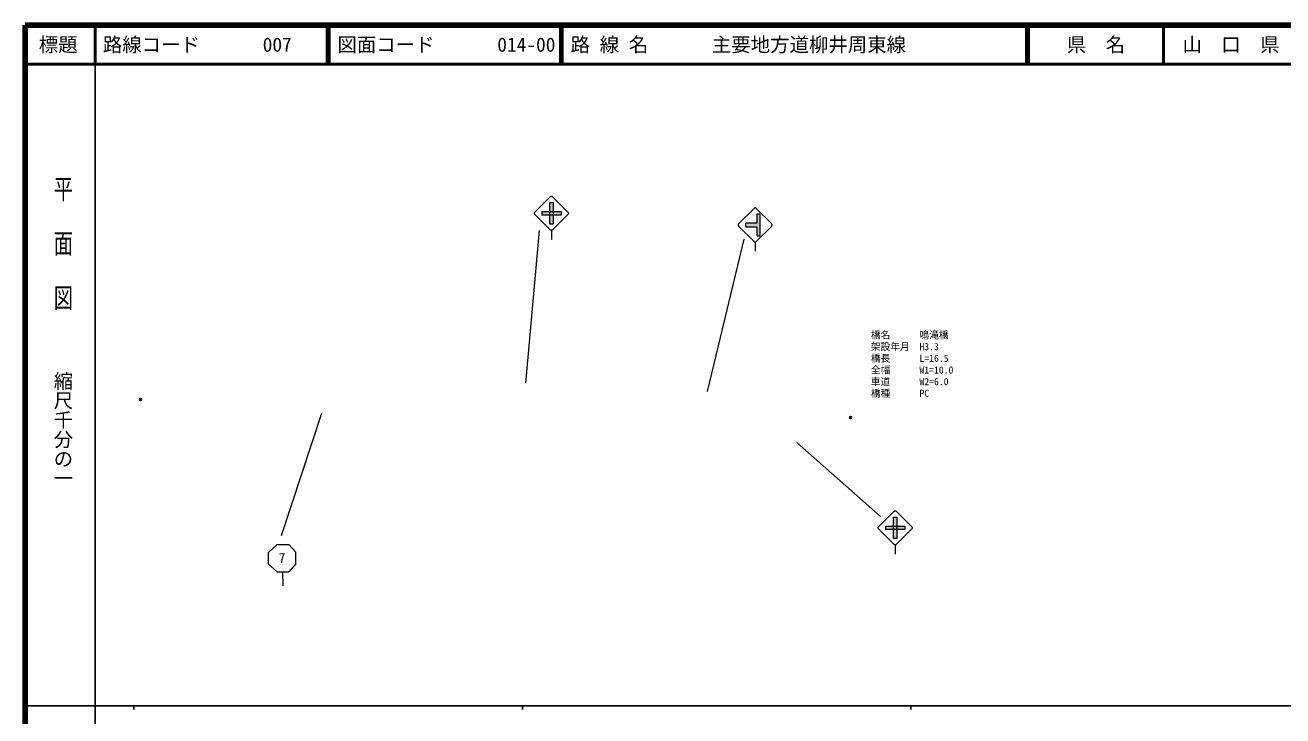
# Model space of a CAD drawing. Units: millimetres on the paper, with parts at other scales. Extents: x 40 to 680, y 20 to 380.
# Drawn here: x 40 to 363.7, y 202.4 to 380 of the extents above; entities that cross this region are included whole.
import ezdxf
from ezdxf.enums import TextEntityAlignment as Align

# ---------------------------------------------------------------- set-up
doc = ezdxf.new("R2010")
doc.units = ezdxf.units.MM
doc.header["$PDMODE"] = 32
doc.header["$PDSIZE"] = 0.5
for name, color, linetype in [('M-OTRS', 6, 'Continuous'), ('M-STR-HTXT', 7, 'Continuous'), ('M-TTL-TXT', 7, 'Continuous')]:
    doc.layers.add(name, color=color, linetype=linetype)
for name, color, linetype, lineweight in [('M-STR-STRC', 7, 'Continuous', 13), ('M-TTL', 2, 'Continuous', 140), ('M-TTL-BAND', 7, 'Continuous', 25), ('M-TTL-LINE', 7, 'Continuous', 50)]:
    doc.layers.add(name, color=color, linetype=linetype, lineweight=lineweight)
doc.styles.add('@ＭＳ ゴシック', font='')
doc.styles.add('ＭＳ ゴシック', font='')
doc.styles.get('@ＭＳ ゴシック').set_extended_font_data('@MS Gothic')
doc.styles.get('ＭＳ ゴシック').set_extended_font_data('MS Gothic')

msp = doc.modelspace()

# ---------------------------------------------------------------- hatches: boundary and pattern name
at = {"layer": 'M-STR-STRC'}
for points in [[(175.019, 334.384), (175.02, 328.869), (175.9, 328.869), (175.899, 334.385)], [(172.966, 332.066), (177.954, 332.067), (177.954, 331.188), (172.966, 331.187)], [(229.055, 325.868), (229.167, 325.939), (229.179, 331.26), (228.423, 331.383), (228.307, 331.3), (228.3, 329.065), (225.457, 329.055), (225.384, 328.945), (225.384, 328.309), (225.506, 328.187), (228.3, 328.186), (228.299, 325.99)], [(263.506, 253.505), (263.508, 247.989), (264.388, 247.99), (264.386, 253.505)], [(261.453, 251.186), (266.441, 251.187), (266.441, 250.308), (261.453, 250.307)]]:
    msp.add_hatch(color=256, dxfattribs=at).paths.add_polyline_path(points)

# ---------------------------------------------------------------- linework, layer by layer
at = {"layer": 'M-OTRS'}
for p in [(69.692, 283.74), (252.457, 279.119)]:
    msp.add_point(p, dxfattribs=at)
at = {"layer": 'M-STR-STRC'}
for p, q in [((171.179, 331.907), (175.159, 335.889)), ((175.019, 334.384), (175.899, 334.385)), ((175.02, 328.869), (175.019, 334.384)), ((175.159, 335.889), (175.221, 335.941)), ((175.221, 335.941), (175.292, 335.98)), ((175.292, 335.98), (175.339, 335.997)), ((175.339, 335.997), (175.419, 336.01)), ((175.419, 336.01), (175.5, 336.006)), ((175.5, 336.006), (175.541, 335.997)), ((175.541, 335.997), (175.615, 335.968)), ((175.615, 335.968), (175.683, 335.923)), ((175.683, 335.923), (175.721, 335.889)), ((175.721, 335.889), (179.703, 331.908)), ((175.899, 334.385), (175.9, 332.066)), ((171.057, 331.605), (171.062, 331.686)), ((171.071, 331.525), (171.057, 331.605)), ((171.062, 331.686), (171.071, 331.727)), ((171.071, 331.727), (171.1, 331.801)), ((171.087, 331.478), (171.071, 331.525)), ((171.127, 331.407), (171.087, 331.478)), ((171.1, 331.801), (171.145, 331.869)), ((171.179, 331.345), (171.127, 331.407)), ((171.145, 331.869), (171.179, 331.907)), ((175.161, 327.364), (171.179, 331.345)), ((172.966, 332.066), (175.46, 332.066)), ((172.966, 332.066), (172.966, 331.187)), ((175.46, 331.188), (172.966, 331.187)), ((175.46, 332.066), (177.954, 332.067)), ((177.954, 331.188), (175.46, 331.188)), ((179.703, 331.347), (175.723, 327.364)), ((175.9, 332.066), (175.9, 328.869)), ((177.954, 332.067), (177.954, 331.188)), ((179.703, 331.908), (179.755, 331.847)), ((179.737, 331.384), (179.703, 331.347)), ((179.782, 331.453), (179.737, 331.384)), ((179.755, 331.847), (179.795, 331.776)), ((179.811, 331.527), (179.782, 331.453)), ((179.795, 331.776), (179.811, 331.729)), ((179.811, 331.729), (179.825, 331.649)), ((179.82, 331.568), (179.811, 331.527)), ((179.825, 331.649), (179.82, 331.568)), ((227.617, 332.888), (223.634, 328.907)), ((227.654, 332.922), (227.617, 332.888)), ((227.723, 332.966), (227.654, 332.922)), ((227.797, 332.996), (227.723, 332.966)), ((227.838, 333.005), (227.797, 332.996)), ((227.919, 333.009), (227.838, 333.005)), ((227.998, 332.996), (227.919, 333.009)), ((228.046, 332.979), (227.998, 332.996)), ((228.117, 332.94), (228.046, 332.979)), ((228.178, 332.888), (228.117, 332.94)), ((232.159, 328.905), (228.178, 332.888)), ((228.301, 331.275), (228.3, 331.262)), ((228.3, 331.261), (228.3, 329.065)), ((228.303, 331.288), (228.301, 331.275)), ((228.307, 331.3), (228.303, 331.288)), ((228.311, 331.312), (228.307, 331.3)), ((228.317, 331.323), (228.311, 331.312)), ((228.324, 331.333), (228.317, 331.323)), ((228.332, 331.343), (228.324, 331.333)), ((228.341, 331.352), (228.332, 331.343)), ((228.351, 331.36), (228.341, 331.352)), ((228.362, 331.367), (228.351, 331.36)), ((228.373, 331.373), (228.362, 331.367)), ((228.385, 331.377), (228.373, 331.373)), ((228.397, 331.38), (228.385, 331.377)), ((228.41, 331.382), (228.397, 331.38)), ((228.423, 331.383), (228.41, 331.382)), ((228.74, 331.383), (228.423, 331.383)), ((229.056, 331.383), (228.74, 331.383)), ((229.071, 331.382), (229.058, 331.383)), ((229.083, 331.38), (229.071, 331.382)), ((229.095, 331.376), (229.083, 331.38)), ((229.107, 331.372), (229.095, 331.376)), ((229.119, 331.366), (229.107, 331.372)), ((229.129, 331.359), (229.119, 331.366)), ((229.139, 331.351), (229.129, 331.359)), ((229.148, 331.342), (229.139, 331.351)), ((229.156, 331.332), (229.148, 331.342)), ((229.163, 331.321), (229.156, 331.332)), ((229.168, 331.31), (229.163, 331.321)), ((229.173, 331.298), (229.168, 331.31)), ((229.176, 331.286), (229.173, 331.298)), ((229.178, 331.273), (229.176, 331.286)), ((229.179, 331.26), (229.178, 331.273)), ((229.178, 325.99), (229.179, 331.26)), ((168.901, 287.976), (172.408, 327.21)), ((175.9, 328.869), (175.02, 328.869)), ((175.199, 327.33), (175.161, 327.364)), ((175.267, 327.286), (175.199, 327.33)), ((175.341, 327.256), (175.267, 327.286)), ((175.382, 327.247), (175.341, 327.256)), ((175.463, 327.243), (175.382, 327.247)), ((175.461, 327.238), (175.461, 324.869)), ((175.543, 327.256), (175.463, 327.243)), ((175.59, 327.273), (175.543, 327.256)), ((175.661, 327.312), (175.59, 327.273)), ((175.723, 327.364), (175.661, 327.312)), ((223.526, 328.727), (223.513, 328.648)), ((223.513, 328.648), (223.517, 328.567)), ((223.517, 328.567), (223.526, 328.526)), ((223.543, 328.775), (223.526, 328.727)), ((223.526, 328.526), (223.556, 328.452)), ((223.582, 328.846), (223.543, 328.775)), ((223.556, 328.452), (223.6, 328.383)), ((223.634, 328.907), (223.582, 328.846)), ((223.6, 328.383), (223.634, 328.346)), ((223.634, 328.346), (227.615, 324.363)), ((225.385, 328.957), (225.384, 328.945)), ((225.384, 328.943), (225.384, 328.309)), ((225.384, 328.309), (225.384, 328.297)), ((225.384, 328.297), (225.386, 328.284)), ((225.387, 328.97), (225.385, 328.957)), ((225.386, 328.284), (225.39, 328.272)), ((225.39, 328.982), (225.387, 328.97)), ((225.395, 328.994), (225.39, 328.982)), ((225.39, 328.272), (225.394, 328.26)), ((225.394, 328.26), (225.4, 328.249)), ((225.401, 329.005), (225.395, 328.994)), ((225.4, 328.249), (225.407, 328.238)), ((225.408, 329.016), (225.401, 329.005)), ((225.407, 328.238), (225.415, 328.228)), ((225.416, 329.025), (225.408, 329.016)), ((225.415, 328.228), (225.424, 328.219)), ((225.425, 329.034), (225.416, 329.025)), ((225.424, 328.219), (225.433, 328.211)), ((225.435, 329.042), (225.425, 329.034)), ((225.433, 328.211), (225.444, 328.204)), ((225.446, 329.049), (225.435, 329.042)), ((225.444, 328.204), (225.455, 328.198)), ((225.457, 329.055), (225.446, 329.049)), ((225.455, 328.198), (225.467, 328.193)), ((225.469, 329.059), (225.457, 329.055)), ((225.467, 328.193), (225.479, 328.19)), ((225.481, 329.063), (225.469, 329.059)), ((225.479, 328.19), (225.492, 328.188)), ((225.494, 329.065), (225.481, 329.063)), ((225.492, 328.188), (225.504, 328.187)), ((225.506, 329.065), (225.494, 329.065)), ((228.3, 329.065), (225.506, 329.065)), ((225.506, 328.187), (228.3, 328.186)), ((228.177, 324.363), (232.159, 328.344)), ((228.3, 328.186), (228.299, 325.99)), ((232.193, 328.868), (232.159, 328.905)), ((232.159, 328.344), (232.211, 328.405)), ((232.238, 328.799), (232.193, 328.868)), ((232.211, 328.405), (232.25, 328.477)), ((232.267, 328.725), (232.238, 328.799)), ((232.25, 328.477), (232.267, 328.524)), ((232.276, 328.685), (232.267, 328.725)), ((232.267, 328.524), (232.28, 328.604)), ((232.28, 328.604), (232.276, 328.685)), ((215.643, 285.784), (225.068, 325.018)), ((227.615, 324.363), (227.677, 324.311)), ((227.677, 324.311), (227.748, 324.272)), ((227.748, 324.272), (227.795, 324.255)), ((227.795, 324.255), (227.875, 324.242)), ((227.875, 324.242), (227.956, 324.246)), ((227.877, 324.236), (227.876, 321.867)), ((227.956, 324.246), (227.997, 324.255)), ((227.997, 324.255), (228.07, 324.285)), ((228.07, 324.285), (228.139, 324.329)), ((228.139, 324.329), (228.177, 324.363)), ((228.299, 325.99), (228.3, 325.978)), ((228.3, 325.978), (228.302, 325.965)), ((228.302, 325.965), (228.305, 325.953)), ((228.305, 325.953), (228.31, 325.941)), ((228.31, 325.941), (228.315, 325.93)), ((228.315, 325.93), (228.322, 325.919)), ((228.322, 325.919), (228.33, 325.909)), ((228.33, 325.909), (228.339, 325.9)), ((228.339, 325.9), (228.349, 325.892)), ((228.349, 325.892), (228.359, 325.885)), ((228.359, 325.885), (228.371, 325.879)), ((228.371, 325.879), (228.382, 325.874)), ((228.382, 325.874), (228.395, 325.871)), ((228.395, 325.871), (228.407, 325.869)), ((228.407, 325.869), (228.42, 325.868)), ((228.422, 325.868), (229.055, 325.868)), ((229.055, 325.868), (229.068, 325.868)), ((229.068, 325.868), (229.08, 325.87)), ((229.08, 325.87), (229.093, 325.874)), ((229.093, 325.874), (229.105, 325.878)), ((229.105, 325.878), (229.116, 325.884)), ((229.116, 325.884), (229.127, 325.891)), ((229.127, 325.891), (229.137, 325.899)), ((229.137, 325.899), (229.146, 325.907)), ((229.146, 325.907), (229.154, 325.917)), ((229.154, 325.917), (229.161, 325.928)), ((229.161, 325.928), (229.167, 325.939)), ((229.167, 325.939), (229.171, 325.951)), ((229.171, 325.951), (229.175, 325.963)), ((229.175, 325.963), (229.177, 325.976)), ((229.177, 325.976), (229.178, 325.988)), ((105.947, 248.772), (116.357, 280.212)), ((238.658, 272.721), (260.138, 253.652)), ((259.666, 251.027), (263.646, 255.009)), ((263.508, 247.989), (263.506, 253.505)), ((263.506, 253.505), (264.386, 253.505)), ((263.646, 255.009), (263.708, 255.061)), ((263.708, 255.061), (263.779, 255.101)), ((263.779, 255.101), (263.826, 255.117)), ((263.826, 255.117), (263.906, 255.131)), ((263.906, 255.131), (263.987, 255.126)), ((263.987, 255.126), (264.028, 255.117)), ((264.028, 255.117), (264.102, 255.088)), ((264.102, 255.088), (264.171, 255.043)), ((264.171, 255.043), (264.208, 255.009)), ((264.208, 255.009), (268.19, 251.029)), ((264.386, 253.505), (264.387, 251.186)), ((259.545, 250.725), (259.549, 250.806)), ((259.558, 250.645), (259.545, 250.725)), ((259.549, 250.806), (259.558, 250.847)), ((259.558, 250.847), (259.587, 250.921)), ((259.575, 250.598), (259.558, 250.645)), ((259.614, 250.527), (259.575, 250.598)), ((259.587, 250.921), (259.632, 250.99)), ((259.666, 250.465), (259.614, 250.527)), ((259.632, 250.99), (259.666, 251.027)), ((263.648, 246.485), (259.666, 250.465)), ((261.453, 251.186), (263.947, 251.186)), ((261.453, 251.186), (261.453, 250.307)), ((263.947, 250.308), (261.453, 250.307)), ((263.947, 251.186), (266.441, 251.187)), ((266.441, 250.308), (263.947, 250.308)), ((268.191, 250.467), (264.21, 246.485)), ((264.387, 251.186), (264.388, 247.99)), ((266.441, 251.187), (266.441, 250.308)), ((268.19, 251.029), (268.243, 250.967)), ((268.225, 250.505), (268.191, 250.467)), ((268.269, 250.573), (268.225, 250.505)), ((268.243, 250.967), (268.282, 250.896)), ((268.298, 250.647), (268.269, 250.573)), ((268.282, 250.896), (268.298, 250.849)), ((268.298, 250.849), (268.312, 250.769)), ((268.307, 250.688), (268.298, 250.647)), ((268.312, 250.769), (268.307, 250.688)), ((102.653, 244.443), (104.836, 246.451)), ((104.836, 246.451), (107.836, 246.461)), ((107.836, 246.461), (109.651, 244.467)), ((264.388, 247.99), (263.508, 247.989)), ((263.686, 246.451), (263.648, 246.485)), ((263.754, 246.406), (263.686, 246.451)), ((263.828, 246.377), (263.754, 246.406)), ((263.869, 246.368), (263.828, 246.377)), ((263.95, 246.364), (263.869, 246.368)), ((263.948, 246.358), (263.948, 243.989)), ((264.03, 246.377), (263.95, 246.364)), ((264.077, 246.393), (264.03, 246.377)), ((264.148, 246.433), (264.077, 246.393)), ((264.21, 246.485), (264.148, 246.433)), ((102.663, 241.443), (102.653, 244.443)), ((109.661, 241.467), (109.651, 244.467)), ((104.86, 239.451), (102.663, 241.443)), ((109.661, 241.467), (107.86, 239.461)), ((104.86, 239.451), (107.86, 239.461)), ((106.372, 235.813), (106.36, 239.456))]:
    msp.add_line(p, q, dxfattribs=at)
at = {"layer": 'M-TTL'}
for p, q in [((40, 380), (40, 20)), ((680, 380), (40, 380))]:
    msp.add_line(p, q, dxfattribs=at)
at = {"layer": 'M-TTL-BAND'}
for p, q in [((58, 370), (58, 20)), ((40, 205), (579, 205)), ((68, 205), (68, 204)), ((168, 205), (168, 204)), ((268, 205), (268, 204))]:
    msp.add_line(p, q, dxfattribs=at)
at = {"layer": 'M-TTL-LINE'}
for p, q in [((58, 380), (58, 370)), ((117.75, 380), (117.75, 370)), ((118.25, 380), (118.25, 370)), ((177.75, 380), (177.75, 370)), ((178.25, 380), (178.25, 370)), ((297.75, 380), (297.75, 370)), ((298.25, 380), (298.25, 370)), ((333, 380), (333, 370)), ((40, 370), (680, 370))]:
    msp.add_line(p, q, dxfattribs=at)

# ---------------------------------------------------------------- texts
at = {"layer": 'M-STR-HTXT', "style": 'ＭＳ ゴシック'}
for s, p in [('橋名\u3000\u3000\u3000鳴滝橋', (257.681, 298.879)), ('架設年月\u3000H3.3', (257.681, 295.879)), ('橋長\u3000\u3000\u3000L=16.5', (257.681, 292.879)), ('全幅\u3000\u3000\u3000W1=10.0', (257.681, 289.879)), ('車道\u3000\u3000\u3000W2=6.0', (257.681, 286.879)), ('橋種\u3000\u3000\u3000PC', (257.681, 283.879))]:
    msp.add_text(s, height=1.833, dxfattribs=at).set_placement(p, align=Align.BOTTOM_LEFT)
at = {"layer": 'M-STR-STRC', "style": 'ＭＳ ゴシック'}
msp.add_text('7', height=2.566, dxfattribs=at).set_placement((105.224, 240.911), align=Align.BOTTOM_LEFT)
at = {"layer": 'M-TTL-BAND', "style": '@ＭＳ ゴシック', "width": 1.4}
msp.add_text('平  面  図', height=3.666, rotation=270, dxfattribs=at).set_placement((49.777, 306.475), align=Align.MIDDLE_RIGHT)
at = {"layer": 'M-TTL-BAND', "style": '@ＭＳ ゴシック'}
msp.add_text('縮尺千分の一', height=3.666, rotation=270, dxfattribs=at).set_placement((49.777, 261.03), align=Align.MIDDLE_RIGHT)
at = {"layer": 'M-TTL-TXT', "style": 'ＭＳ ゴシック'}
for s, p in [('標題', (48.5, 375)), ('県\u3000名', (315.625, 375)), ('山\u3000口\u3000県', (350.375, 375))]:
    msp.add_text(s, height=3.666, dxfattribs=at).set_placement(p, align=Align.MIDDLE_CENTER)
for s, p in [('路線コード', (60, 375)), ('007', (101.142, 375)), ('007', (101.142, 375)), ('007', (101.142, 375)), ('図面コード', (120.38, 375)), ('014-00', (161.521, 375)), ('路 線 名', (180.38, 375)), ('主要地方道柳井周東線', (216.734, 375))]:
    msp.add_text(s, height=3.666, dxfattribs=at).set_placement(p, align=Align.MIDDLE_LEFT)

doc.saveas('drawing.dxf')
